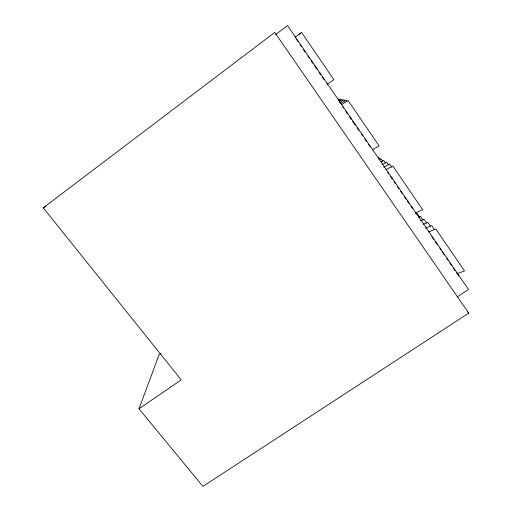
<?xml version="1.0" encoding="UTF-8"?>
<svg xmlns="http://www.w3.org/2000/svg" width="512" height="512" viewBox="0 0 512 512"><rect width="100%" height="100%" fill="white"/><g stroke="black" fill="none" stroke-linecap="round" stroke-linejoin="round"><path stroke-width="0.77" d="M138.982 408.787L181.235 379.885L43.264 207.827L274.765 32.416L468.736 313.114L202.918 486.4L138.982 408.787L159.078 354.733L161.043 353.37M295.091 37.299L301.51 32.314L333.862 79.68L327.341 84.102M299.245 34.554L300.474 33.594M275.59 34.611L287.494 25.6L468.493 289.498L457.184 296.934M338.144 100.269L340.09 99.014L340.992 100.326M339.29 101.082L341.952 99.366L342.848 100.666M339.526 102.547L343.904 99.731L344.806 101.05M340.166 103.821L345.952 100.122L346.848 101.427M341.498 104.736L348.102 100.525L379.168 145.997L372.378 149.76M43.264 207.827L46.035 206.24M378.963 159.776L380.986 158.694L382.778 161.312M380.986 161.875L383.744 160.403L385.549 163.034M382.093 164.589L386.637 162.189L388.422 164.794M383.661 167.206L389.664 164.058L391.91 167.341M385.984 169.587L392.845 166.022L422.688 209.715L415.667 212.858M418.342 217.171L420.422 216.256L423.104 220.173M420.454 220.768L424.019 219.219L426.707 223.155M423.386 224.205L427.776 222.317L430.483 226.272M425.504 228.192L431.712 225.562L434.387 229.472M428.742 231.923L435.834 228.96L464.531 270.976L457.293 273.549M467.174 311.398L468.736 313.114M338.304 98.675L339.2 99.981M378.342 157.062L380.128 159.674M416.979 213.421L419.661 217.325M296.608 39.654L297.965 41.626M300.218 44.915L301.568 46.886M303.373 49.517L305.178 52.147M307.885 56.09L309.235 58.061M311.04 60.691L312.845 63.322M314.65 65.952L316.902 69.235M319.155 72.525L320.512 74.496M322.317 77.126L324.122 79.757M326.822 83.699L327.725 85.018M342.662 106.79L343.565 108.102M345.824 111.392L347.629 114.022M349.434 116.653L351.238 119.283M352.589 121.261L355.296 125.203M357.107 127.84L358.912 130.47M361.619 134.413L362.522 135.731M364.774 139.021L366.579 141.651M368.384 144.282L370.189 146.912M387.706 172.442L388.595 173.747M390.381 176.346L392.166 178.95M393.952 181.549L395.29 183.501M397.517 186.752L398.861 188.704M400.64 191.302L402.426 193.901M404.211 196.506L405.997 199.104M407.334 201.056L409.12 203.654M410.899 206.259L412.685 208.858M415.36 212.762L416.256 214.061M431.846 236.787L433.638 239.405M435.437 242.016L437.229 244.634M439.917 248.557L440.819 249.862M442.163 251.827L444.403 255.091M446.65 258.362L447.994 260.326M449.786 262.938L451.578 265.555M453.376 268.166L455.168 270.784M456.512 272.749L458.758 276.013"/></g></svg>
